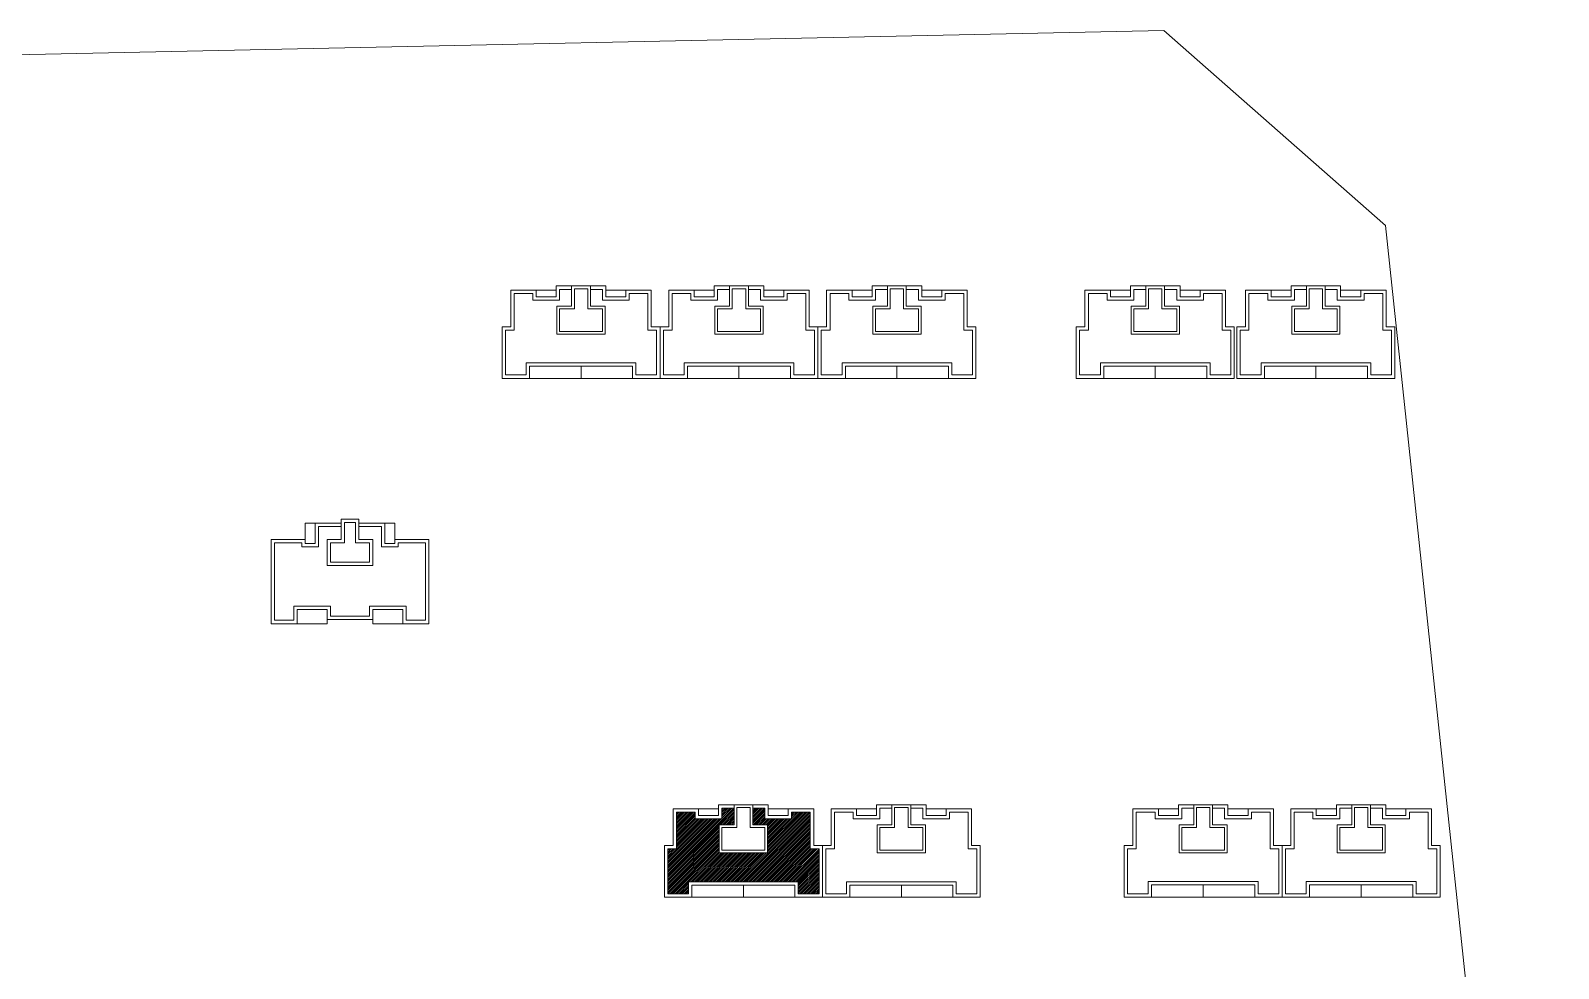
# Model space of a CAD drawing. Extents: x 195225 to 258225, y 4041 to 48538.
# Drawn here: x 201229 to 203512, y 8539 to 9940 of the extents above; entities that cross this region are included whole.
import ezdxf

# ---------------------------------------------------------------- set-up
doc = ezdxf.new("R2010")
doc.units = 0
doc.header["$LTSCALE"] = 1000
doc.header["$MEASUREMENT"] = 0
doc.layers.add('140', color=2, linetype='Continuous', lineweight=5)
doc.layers.add('s2', color=1, linetype='Continuous', lineweight=5)

msp = doc.modelspace()

# ---------------------------------------------------------------- hatches: boundary and pattern name
at = {"layer": 's2', "linetype": 'ByBlock'}
h = msp.add_hatch(dxfattribs=at)
h.set_pattern_fill('ANSI31', color=256, scale=1.2, style=0)
h.set_pattern_definition([(45, (164368.9379, 35638.4759), (-1.34703842, 1.34703842), [])])
h.paths.add_polyline_path([(202407.2, 8717.3), (202394.2, 8717.3), (202394.2, 8772.3), (202366.2, 8772.3), (202366.2, 8762.3), (202326.2, 8762.3), (202326.2, 8778.3), (202308.2, 8778.3), (202308.2, 8753.3), (202330.2, 8753.3), (202330.2, 8711.3), (202258.2, 8711.3), (202258.2, 8753.3), (202280.2, 8753.3), (202280.2, 8778.3), (202262.2, 8778.3), (202262.2, 8762.3), (202222.2, 8762.3), (202222.2, 8772.3), (202194.2, 8772.3), (202194.2, 8717.3), (202181.2, 8717.3), (202181.2, 8650.3), (202212.2, 8650.3), (202212.2, 8668.3), (202294.2, 8668.3), (202376.2, 8668.3), (202376.2, 8650.3), (202407.2, 8650.3)])

# ---------------------------------------------------------------- linework, layer by layer
at = {"layer": '140', "color": 7}
for p, q in [((202922.6, 9940.2), (198734.6, 9852.3)), ((203253.6, 9648.7), (202922.6, 9940.2)), ((203512, 7210.9), (203253.6, 9648.7)), ((201946.6, 9552.5), (201984.6, 9552.5)), ((201946.6, 9497.5), (201946.6, 9552.5)), ((201951.6, 9547.5), (201979.6, 9547.5)), ((201951.6, 9492.5), (201951.6, 9547.5)), ((201979.6, 9547.5), (201979.6, 9537.5)), ((201982.6, 9552.5), (201984.6, 9552.5)), ((201984.6, 9552.5), (202014.6, 9552.5)), ((201984.6, 9552.5), (201984.6, 9542.5)), ((201984.6, 9542.5), (202014.6, 9542.5)), ((202014.6, 9558.5), (202088.6, 9558.5)), ((202014.6, 9542.5), (202014.6, 9558.5)), ((202019.6, 9553.5), (202037.6, 9553.5)), ((202019.6, 9537.5), (202019.6, 9553.5)), ((202037.6, 9558.5), (202037.6, 9528.5)), ((202061.6, 9554.5), (202041.6, 9554.5)), ((202041.6, 9554.5), (202041.6, 9524.5)), ((202061.6, 9524.5), (202061.6, 9554.5)), ((202065.6, 9528.5), (202065.6, 9558.5)), ((202065.6, 9553.5), (202083.6, 9553.5)), ((202083.6, 9553.5), (202083.6, 9537.5)), ((202088.6, 9558.5), (202088.6, 9542.5)), ((202118.6, 9552.5), (202088.6, 9552.5)), ((202088.6, 9542.5), (202118.6, 9542.5)), ((202118.6, 9552.5), (202156.6, 9552.5)), ((202118.6, 9542.5), (202118.6, 9552.5)), ((202123.6, 9547.5), (202151.6, 9547.5)), ((202123.6, 9537.5), (202123.6, 9547.5)), ((202151.6, 9547.5), (202151.6, 9492.5)), ((202156.6, 9552.5), (202156.6, 9497.5)), ((202182.6, 9552.5), (202220.6, 9552.5)), ((202182.6, 9497.5), (202182.6, 9552.5)), ((202187.6, 9547.5), (202215.6, 9547.5)), ((202187.6, 9492.5), (202187.6, 9547.5)), ((202215.6, 9547.5), (202215.6, 9537.5)), ((202218.6, 9552.5), (202220.6, 9552.5)), ((202220.6, 9552.5), (202250.6, 9552.5)), ((202220.6, 9552.5), (202220.6, 9542.5)), ((202220.6, 9542.5), (202250.6, 9542.5)), ((202250.6, 9558.5), (202324.6, 9558.5)), ((202250.6, 9542.5), (202250.6, 9558.5)), ((202255.6, 9553.5), (202273.6, 9553.5)), ((202255.6, 9537.5), (202255.6, 9553.5)), ((202273.6, 9558.5), (202273.6, 9528.5)), ((202297.6, 9554.5), (202277.6, 9554.5)), ((202277.6, 9554.5), (202277.6, 9524.5)), ((202297.6, 9524.5), (202297.6, 9554.5)), ((202301.6, 9528.5), (202301.6, 9558.5)), ((202301.6, 9553.5), (202319.6, 9553.5)), ((202319.6, 9553.5), (202319.6, 9537.5)), ((202324.6, 9558.5), (202324.6, 9542.5)), ((202354.6, 9552.5), (202324.6, 9552.5)), ((202324.6, 9542.5), (202354.6, 9542.5)), ((202354.6, 9552.5), (202392.6, 9552.5)), ((202354.6, 9542.5), (202354.6, 9552.5)), ((202359.6, 9547.5), (202387.6, 9547.5)), ((202359.6, 9537.5), (202359.6, 9547.5)), ((202387.6, 9547.5), (202387.6, 9492.5)), ((202392.6, 9552.5), (202392.6, 9497.5)), ((202418.6, 9552.5), (202456.6, 9552.5)), ((202418.6, 9497.5), (202418.6, 9552.5)), ((202423.6, 9547.5), (202451.6, 9547.5)), ((202423.6, 9492.5), (202423.6, 9547.5)), ((202451.6, 9547.5), (202451.6, 9537.5)), ((202454.6, 9552.5), (202456.6, 9552.5)), ((202456.6, 9552.5), (202486.6, 9552.5)), ((202456.6, 9552.5), (202456.6, 9542.5)), ((202456.6, 9542.5), (202486.6, 9542.5)), ((202486.6, 9558.5), (202560.6, 9558.5)), ((202486.6, 9542.5), (202486.6, 9558.5)), ((202491.6, 9553.5), (202509.6, 9553.5)), ((202491.6, 9537.5), (202491.6, 9553.5)), ((202509.6, 9558.5), (202509.6, 9528.5)), ((202533.6, 9554.5), (202513.6, 9554.5)), ((202513.6, 9554.5), (202513.6, 9524.5)), ((202533.6, 9524.5), (202533.6, 9554.5)), ((202537.6, 9528.5), (202537.6, 9558.5)), ((202537.6, 9553.5), (202555.6, 9553.5)), ((202555.6, 9553.5), (202555.6, 9537.5)), ((202560.6, 9558.5), (202560.6, 9542.5)), ((202590.6, 9552.5), (202560.6, 9552.5)), ((202560.6, 9542.5), (202590.6, 9542.5)), ((202590.6, 9552.5), (202628.6, 9552.5)), ((202590.6, 9542.5), (202590.6, 9552.5)), ((202595.6, 9547.5), (202623.6, 9547.5)), ((202595.6, 9537.5), (202595.6, 9547.5)), ((202623.6, 9547.5), (202623.6, 9492.5)), ((202628.6, 9552.5), (202628.6, 9497.5)), ((202804.6, 9552.5), (202842.6, 9552.5)), ((202804.6, 9497.5), (202804.6, 9552.5)), ((202809.6, 9547.5), (202837.6, 9547.5)), ((202809.6, 9492.5), (202809.6, 9547.5)), ((202837.6, 9547.5), (202837.6, 9537.5)), ((202840.6, 9552.5), (202842.6, 9552.5)), ((202842.6, 9552.5), (202872.6, 9552.5)), ((202842.6, 9552.5), (202842.6, 9542.5)), ((202842.6, 9542.5), (202872.6, 9542.5)), ((202872.6, 9558.5), (202946.6, 9558.5)), ((202872.6, 9542.5), (202872.6, 9558.5)), ((202877.6, 9553.5), (202895.6, 9553.5)), ((202877.6, 9537.5), (202877.6, 9553.5)), ((202895.6, 9558.5), (202895.6, 9528.5)), ((202919.6, 9554.5), (202899.6, 9554.5)), ((202899.6, 9554.5), (202899.6, 9524.5)), ((202919.6, 9524.5), (202919.6, 9554.5)), ((202923.6, 9528.5), (202923.6, 9558.5)), ((202923.6, 9553.5), (202941.6, 9553.5)), ((202941.6, 9553.5), (202941.6, 9537.5)), ((202946.6, 9558.5), (202946.6, 9542.5)), ((202976.6, 9552.5), (202946.6, 9552.5)), ((202946.6, 9542.5), (202976.6, 9542.5)), ((202976.6, 9552.5), (203014.6, 9552.5)), ((202976.6, 9542.5), (202976.6, 9552.5)), ((202981.6, 9547.5), (203009.6, 9547.5)), ((202981.6, 9537.5), (202981.6, 9547.5)), ((203009.6, 9547.5), (203009.6, 9492.5)), ((203014.6, 9552.5), (203014.6, 9497.5)), ((203044.6, 9552.5), (203082.6, 9552.5)), ((203044.6, 9497.5), (203044.6, 9552.5)), ((203049.6, 9547.5), (203077.6, 9547.5)), ((203049.6, 9492.5), (203049.6, 9547.5)), ((203077.6, 9547.5), (203077.6, 9537.5)), ((203080.6, 9552.5), (203082.6, 9552.5)), ((203082.6, 9552.5), (203112.6, 9552.5)), ((203082.6, 9552.5), (203082.6, 9542.5)), ((203082.6, 9542.5), (203112.6, 9542.5)), ((203112.6, 9558.5), (203186.6, 9558.5)), ((203112.6, 9542.5), (203112.6, 9558.5)), ((203117.6, 9553.5), (203135.6, 9553.5)), ((203117.6, 9537.5), (203117.6, 9553.5)), ((203135.6, 9558.5), (203135.6, 9528.5)), ((203159.6, 9554.5), (203139.6, 9554.5)), ((203139.6, 9554.5), (203139.6, 9524.5)), ((203159.6, 9524.5), (203159.6, 9554.5)), ((203163.6, 9528.5), (203163.6, 9558.5)), ((203163.6, 9553.5), (203181.6, 9553.5)), ((203181.6, 9553.5), (203181.6, 9537.5)), ((203186.6, 9558.5), (203186.6, 9542.5)), ((203216.6, 9552.5), (203186.6, 9552.5)), ((203186.6, 9542.5), (203216.6, 9542.5)), ((203216.6, 9552.5), (203254.6, 9552.5)), ((203216.6, 9542.5), (203216.6, 9552.5)), ((203221.6, 9547.5), (203249.6, 9547.5)), ((203221.6, 9537.5), (203221.6, 9547.5)), ((203249.6, 9547.5), (203249.6, 9492.5)), ((203254.6, 9552.5), (203254.6, 9497.5)), ((201979.6, 9537.5), (202019.6, 9537.5)), ((202015.6, 9528.5), (202015.6, 9486.5)), ((202037.6, 9528.5), (202015.6, 9528.5)), ((202019.6, 9524.5), (202019.6, 9490.5)), ((202041.6, 9524.5), (202019.6, 9524.5)), ((202083.6, 9524.5), (202061.6, 9524.5)), ((202087.6, 9528.5), (202065.6, 9528.5)), ((202083.6, 9537.5), (202123.6, 9537.5)), ((202083.6, 9490.5), (202083.6, 9524.5)), ((202087.6, 9486.5), (202087.6, 9528.5)), ((202215.6, 9537.5), (202255.6, 9537.5)), ((202251.6, 9528.5), (202251.6, 9486.5)), ((202273.6, 9528.5), (202251.6, 9528.5)), ((202255.6, 9524.5), (202255.6, 9490.5)), ((202277.6, 9524.5), (202255.6, 9524.5)), ((202319.6, 9524.5), (202297.6, 9524.5)), ((202323.6, 9528.5), (202301.6, 9528.5)), ((202319.6, 9537.5), (202359.6, 9537.5)), ((202319.6, 9490.5), (202319.6, 9524.5)), ((202323.6, 9486.5), (202323.6, 9528.5)), ((202451.6, 9537.5), (202491.6, 9537.5)), ((202487.6, 9528.5), (202487.6, 9486.5)), ((202509.6, 9528.5), (202487.6, 9528.5)), ((202491.6, 9524.5), (202491.6, 9490.5)), ((202513.6, 9524.5), (202491.6, 9524.5)), ((202555.6, 9524.5), (202533.6, 9524.5)), ((202559.6, 9528.5), (202537.6, 9528.5)), ((202555.6, 9537.5), (202595.6, 9537.5)), ((202555.6, 9490.5), (202555.6, 9524.5)), ((202559.6, 9486.5), (202559.6, 9528.5)), ((202837.6, 9537.5), (202877.6, 9537.5)), ((202873.6, 9528.5), (202873.6, 9486.5)), ((202895.6, 9528.5), (202873.6, 9528.5)), ((202877.6, 9524.5), (202877.6, 9490.5)), ((202899.6, 9524.5), (202877.6, 9524.5)), ((202941.6, 9524.5), (202919.6, 9524.5)), ((202945.6, 9528.5), (202923.6, 9528.5)), ((202941.6, 9537.5), (202981.6, 9537.5)), ((202941.6, 9490.5), (202941.6, 9524.5)), ((202945.6, 9486.5), (202945.6, 9528.5)), ((203077.6, 9537.5), (203117.6, 9537.5)), ((203113.6, 9528.5), (203113.6, 9486.5)), ((203135.6, 9528.5), (203113.6, 9528.5)), ((203117.6, 9524.5), (203117.6, 9490.5)), ((203139.6, 9524.5), (203117.6, 9524.5)), ((203181.6, 9524.5), (203159.6, 9524.5)), ((203185.6, 9528.5), (203163.6, 9528.5)), ((203181.6, 9537.5), (203221.6, 9537.5)), ((203181.6, 9490.5), (203181.6, 9524.5)), ((203185.6, 9486.5), (203185.6, 9528.5)), ((201933.6, 9497.5), (201946.6, 9497.5)), ((201933.6, 9420.5), (201933.6, 9497.5)), ((202156.6, 9497.5), (202169.6, 9497.5)), ((202169.6, 9497.5), (202169.6, 9420.5)), ((202169.6, 9497.5), (202182.6, 9497.5)), ((202169.6, 9420.5), (202169.6, 9497.5)), ((202392.6, 9497.5), (202405.6, 9497.5)), ((202405.6, 9497.5), (202405.6, 9420.5)), ((202405.6, 9497.5), (202418.6, 9497.5)), ((202405.6, 9420.5), (202405.6, 9497.5)), ((202628.6, 9497.5), (202641.6, 9497.5)), ((202641.6, 9497.5), (202641.6, 9420.5)), ((202791.6, 9497.5), (202804.6, 9497.5)), ((202791.6, 9420.5), (202791.6, 9497.5)), ((203014.6, 9497.5), (203027.6, 9497.5)), ((203027.6, 9497.5), (203027.6, 9420.5)), ((203031.6, 9497.5), (203044.6, 9497.5)), ((203031.6, 9420.5), (203031.6, 9497.5)), ((203254.6, 9497.5), (203267.6, 9497.5)), ((203267.6, 9497.5), (203267.6, 9420.5)), ((201938.6, 9492.5), (201951.6, 9492.5)), ((201938.6, 9425.5), (201938.6, 9492.5)), ((202015.6, 9487.5), (202015.6, 9486.5)), ((202015.6, 9486.5), (202087.6, 9486.5)), ((202019.6, 9490.5), (202083.6, 9490.5)), ((202086.6, 9486.5), (202087.6, 9486.5)), ((202151.6, 9492.5), (202164.6, 9492.5)), ((202164.6, 9492.5), (202164.6, 9425.5)), ((202174.6, 9492.5), (202187.6, 9492.5)), ((202174.6, 9425.5), (202174.6, 9492.5)), ((202251.6, 9487.5), (202251.6, 9486.5)), ((202251.6, 9486.5), (202323.6, 9486.5)), ((202255.6, 9490.5), (202319.6, 9490.5)), ((202322.6, 9486.5), (202323.6, 9486.5)), ((202387.6, 9492.5), (202400.6, 9492.5)), ((202400.6, 9492.5), (202400.6, 9425.5)), ((202410.6, 9492.5), (202423.6, 9492.5)), ((202410.6, 9425.5), (202410.6, 9492.5)), ((202487.6, 9487.5), (202487.6, 9486.5)), ((202487.6, 9486.5), (202559.6, 9486.5)), ((202491.6, 9490.5), (202555.6, 9490.5)), ((202558.6, 9486.5), (202559.6, 9486.5)), ((202623.6, 9492.5), (202636.6, 9492.5)), ((202636.6, 9492.5), (202636.6, 9425.5)), ((202796.6, 9492.5), (202809.6, 9492.5)), ((202796.6, 9425.5), (202796.6, 9492.5)), ((202873.6, 9487.5), (202873.6, 9486.5)), ((202873.6, 9486.5), (202945.6, 9486.5)), ((202877.6, 9490.5), (202941.6, 9490.5)), ((202944.6, 9486.5), (202945.6, 9486.5)), ((203009.6, 9492.5), (203022.6, 9492.5)), ((203022.6, 9492.5), (203022.6, 9425.5)), ((203036.6, 9492.5), (203049.6, 9492.5)), ((203036.6, 9425.5), (203036.6, 9492.5)), ((203113.6, 9487.5), (203113.6, 9486.5)), ((203113.6, 9486.5), (203185.6, 9486.5)), ((203117.6, 9490.5), (203181.6, 9490.5)), ((203184.6, 9486.5), (203185.6, 9486.5)), ((203249.6, 9492.5), (203262.6, 9492.5)), ((203262.6, 9492.5), (203262.6, 9425.5)), ((201969.6, 9443.5), (201969.6, 9425.5)), ((202051.6, 9443.5), (201969.6, 9443.5)), ((201974.6, 9438.5), (201974.6, 9420.5)), ((202051.6, 9438.5), (201974.6, 9438.5)), ((202133.6, 9443.5), (202051.6, 9443.5)), ((202128.6, 9438.5), (202051.6, 9438.5)), ((202051.6, 9438.5), (202051.6, 9420.5)), ((202128.6, 9420.5), (202128.6, 9438.5)), ((202133.6, 9425.5), (202133.6, 9443.5)), ((202205.6, 9443.5), (202205.6, 9425.5)), ((202287.6, 9443.5), (202205.6, 9443.5)), ((202210.6, 9438.5), (202210.6, 9420.5)), ((202287.6, 9438.5), (202210.6, 9438.5)), ((202369.6, 9443.5), (202287.6, 9443.5)), ((202364.6, 9438.5), (202287.6, 9438.5)), ((202287.6, 9438.5), (202287.6, 9420.5)), ((202364.6, 9420.5), (202364.6, 9438.5)), ((202369.6, 9425.5), (202369.6, 9443.5)), ((202441.6, 9443.5), (202441.6, 9425.5)), ((202523.6, 9443.5), (202441.6, 9443.5)), ((202446.6, 9438.5), (202446.6, 9420.5)), ((202523.6, 9438.5), (202446.6, 9438.5)), ((202605.6, 9443.5), (202523.6, 9443.5)), ((202600.6, 9438.5), (202523.6, 9438.5)), ((202523.6, 9438.5), (202523.6, 9420.5)), ((202600.6, 9420.5), (202600.6, 9438.5)), ((202605.6, 9425.5), (202605.6, 9443.5)), ((202827.6, 9443.5), (202827.6, 9425.5)), ((202909.6, 9443.5), (202827.6, 9443.5)), ((202832.6, 9438.5), (202832.6, 9420.5)), ((202909.6, 9438.5), (202832.6, 9438.5)), ((202991.6, 9443.5), (202909.6, 9443.5)), ((202986.6, 9438.5), (202909.6, 9438.5)), ((202909.6, 9438.5), (202909.6, 9420.5)), ((202986.6, 9420.5), (202986.6, 9438.5)), ((202991.6, 9425.5), (202991.6, 9443.5)), ((203067.6, 9443.5), (203067.6, 9425.5)), ((203149.6, 9443.5), (203067.6, 9443.5)), ((203072.6, 9438.5), (203072.6, 9420.5)), ((203149.6, 9438.5), (203072.6, 9438.5)), ((203231.6, 9443.5), (203149.6, 9443.5)), ((203226.6, 9438.5), (203149.6, 9438.5)), ((203149.6, 9438.5), (203149.6, 9420.5)), ((203226.6, 9420.5), (203226.6, 9438.5)), ((203231.6, 9425.5), (203231.6, 9443.5)), ((201974.6, 9420.5), (201933.6, 9420.5)), ((201969.6, 9425.5), (201938.6, 9425.5)), ((202051.6, 9420.5), (201974.6, 9420.5)), ((202051.6, 9420.5), (202128.6, 9420.5)), ((202169.6, 9420.5), (202128.6, 9420.5)), ((202164.6, 9425.5), (202133.6, 9425.5)), ((202210.6, 9420.5), (202169.6, 9420.5)), ((202205.6, 9425.5), (202174.6, 9425.5)), ((202287.6, 9420.5), (202210.6, 9420.5)), ((202287.6, 9420.5), (202364.6, 9420.5)), ((202405.6, 9420.5), (202364.6, 9420.5)), ((202400.6, 9425.5), (202369.6, 9425.5)), ((202446.6, 9420.5), (202405.6, 9420.5)), ((202441.6, 9425.5), (202410.6, 9425.5)), ((202523.6, 9420.5), (202446.6, 9420.5)), ((202523.6, 9420.5), (202600.6, 9420.5)), ((202641.6, 9420.5), (202600.6, 9420.5)), ((202636.6, 9425.5), (202605.6, 9425.5)), ((202832.6, 9420.5), (202791.6, 9420.5)), ((202827.6, 9425.5), (202796.6, 9425.5)), ((202909.6, 9420.5), (202832.6, 9420.5)), ((202909.6, 9420.5), (202986.6, 9420.5)), ((203027.6, 9420.5), (202986.6, 9420.5)), ((203022.6, 9425.5), (202991.6, 9425.5)), ((203072.6, 9420.5), (203031.6, 9420.5)), ((203067.6, 9425.5), (203036.6, 9425.5)), ((203149.6, 9420.5), (203072.6, 9420.5)), ((203149.6, 9420.5), (203226.6, 9420.5)), ((203267.6, 9420.5), (203226.6, 9420.5)), ((203262.6, 9425.5), (203231.6, 9425.5)), ((201639.4, 9203.9), (201654.4, 9203.9)), ((201639.4, 9179.9), (201639.4, 9203.9)), ((201654.4, 9203.9), (201654.4, 9173.9)), ((201693.4, 9203.9), (201654.4, 9203.9)), ((201693.4, 9209.9), (201693.4, 9203.9)), ((201719.4, 9209.9), (201693.4, 9209.9)), ((201693.4, 9203.9), (201693.4, 9179.9)), ((201698.4, 9204.9), (201698.4, 9203.9)), ((201714.4, 9204.9), (201698.4, 9204.9)), ((201698.4, 9203.9), (201698.4, 9174.9)), ((201714.4, 9174.9), (201714.4, 9204.9)), ((201719.4, 9203.9), (201719.4, 9209.9)), ((201719.4, 9179.9), (201719.4, 9209.9)), ((201758.4, 9203.9), (201719.4, 9203.9)), ((201773.4, 9203.9), (201758.4, 9203.9)), ((201758.4, 9173.9), (201758.4, 9203.9)), ((201773.4, 9179.9), (201773.4, 9203.9)), ((201588.4, 9179.9), (201588.4, 9053.9)), ((201621.4, 9179.9), (201588.4, 9179.9)), ((201639.4, 9179.9), (201621.4, 9179.9)), ((201639.4, 9173.9), (201639.4, 9179.9)), ((201659.4, 9198.9), (201659.4, 9168.9)), ((201693.4, 9198.9), (201659.4, 9198.9)), ((201672.4, 9179.9), (201672.4, 9140.9)), ((201693.4, 9179.9), (201672.4, 9179.9)), ((201753.4, 9198.9), (201719.4, 9198.9)), ((201740.4, 9179.9), (201719.4, 9179.9)), ((201740.4, 9140.9), (201740.4, 9179.9)), ((201753.4, 9168.9), (201753.4, 9198.9)), ((201773.4, 9179.9), (201773.4, 9173.9)), ((201791.4, 9179.9), (201773.4, 9179.9)), ((201824.4, 9179.9), (201791.4, 9179.9)), ((201824.4, 9053.9), (201824.4, 9179.9)), ((201593.4, 9174.9), (201593.4, 9058.9)), ((201621.4, 9174.9), (201593.4, 9174.9)), ((201634.4, 9174.9), (201621.4, 9174.9)), ((201634.4, 9168.9), (201634.4, 9174.9)), ((201659.4, 9168.9), (201634.4, 9168.9)), ((201654.4, 9173.9), (201639.4, 9173.9)), ((201677.4, 9174.9), (201677.4, 9145.9)), ((201698.4, 9174.9), (201677.4, 9174.9)), ((201735.4, 9174.9), (201714.4, 9174.9)), ((201735.4, 9145.9), (201735.4, 9174.9)), ((201778.4, 9168.9), (201753.4, 9168.9)), ((201773.4, 9173.9), (201758.4, 9173.9)), ((201778.4, 9174.9), (201778.4, 9168.9)), ((201791.4, 9174.9), (201778.4, 9174.9)), ((201819.4, 9174.9), (201791.4, 9174.9)), ((201819.4, 9058.9), (201819.4, 9174.9)), ((201672.4, 9140.9), (201740.4, 9140.9)), ((201677.4, 9145.9), (201735.4, 9145.9)), ((201622.4, 9079.9), (201677.4, 9079.9)), ((201622.4, 9058.9), (201622.4, 9079.9)), ((201627.4, 9074.9), (201672.4, 9074.9)), ((201627.4, 9053.9), (201627.4, 9074.9)), ((201672.4, 9074.9), (201672.4, 9059.9)), ((201677.4, 9079.9), (201677.4, 9064.9)), ((201677.4, 9064.9), (201706.4, 9064.9)), ((201706.4, 9064.9), (201735.4, 9064.9)), ((201735.4, 9079.9), (201790.4, 9079.9)), ((201735.4, 9064.9), (201735.4, 9079.9)), ((201740.4, 9074.9), (201785.4, 9074.9)), ((201740.4, 9059.9), (201740.4, 9074.9)), ((201785.4, 9074.9), (201785.4, 9053.9)), ((201790.4, 9079.9), (201790.4, 9058.9)), ((201588.4, 9053.9), (201627.4, 9053.9)), ((201593.4, 9058.9), (201622.4, 9058.9)), ((201627.4, 9053.9), (201672.4, 9053.9)), ((201672.4, 9053.9), (201672.4, 9059.9)), ((201672.4, 9059.9), (201706.4, 9059.9)), ((201706.4, 9059.9), (201740.4, 9059.9)), ((201740.4, 9053.9), (201740.4, 9059.9)), ((201785.4, 9053.9), (201740.4, 9053.9)), ((201785.4, 9053.9), (201824.4, 9053.9)), ((201790.4, 9058.9), (201819.4, 9058.9)), ((202189.2, 8777.3), (202227.2, 8777.3)), ((202189.2, 8722.3), (202189.2, 8777.3)), ((202194.2, 8772.3), (202222.2, 8772.3)), ((202194.2, 8717.3), (202194.2, 8772.3)), ((202222.2, 8772.3), (202222.2, 8762.3)), ((202225.2, 8777.3), (202227.2, 8777.3)), ((202227.2, 8777.3), (202257.2, 8777.3)), ((202227.2, 8777.3), (202227.2, 8767.3)), ((202227.2, 8767.3), (202257.2, 8767.3)), ((202257.2, 8783.3), (202331.2, 8783.3)), ((202257.2, 8767.3), (202257.2, 8783.3)), ((202262.2, 8778.3), (202280.2, 8778.3)), ((202262.2, 8762.3), (202262.2, 8778.3)), ((202280.2, 8783.3), (202280.2, 8753.3)), ((202304.2, 8779.3), (202284.2, 8779.3)), ((202284.2, 8779.3), (202284.2, 8749.3)), ((202304.2, 8749.3), (202304.2, 8779.3)), ((202308.2, 8753.3), (202308.2, 8783.3)), ((202308.2, 8778.3), (202326.2, 8778.3)), ((202326.2, 8778.3), (202326.2, 8762.3)), ((202331.2, 8783.3), (202331.2, 8767.3)), ((202361.2, 8777.3), (202331.2, 8777.3)), ((202331.2, 8767.3), (202361.2, 8767.3)), ((202361.2, 8777.3), (202399.2, 8777.3)), ((202361.2, 8767.3), (202361.2, 8777.3)), ((202366.2, 8772.3), (202394.2, 8772.3)), ((202366.2, 8762.3), (202366.2, 8772.3)), ((202394.2, 8772.3), (202394.2, 8717.3)), ((202399.2, 8777.3), (202399.2, 8722.3)), ((202425.2, 8777.3), (202463.2, 8777.3)), ((202425.2, 8722.3), (202425.2, 8777.3)), ((202430.2, 8772.3), (202458.2, 8772.3)), ((202430.2, 8717.3), (202430.2, 8772.3)), ((202458.2, 8772.3), (202458.2, 8762.3)), ((202461.2, 8777.3), (202463.2, 8777.3)), ((202463.2, 8777.3), (202493.2, 8777.3)), ((202463.2, 8777.3), (202463.2, 8767.3)), ((202463.2, 8767.3), (202493.2, 8767.3)), ((202493.2, 8783.3), (202567.2, 8783.3)), ((202493.2, 8767.3), (202493.2, 8783.3)), ((202498.2, 8778.3), (202516.2, 8778.3)), ((202498.2, 8762.3), (202498.2, 8778.3)), ((202516.2, 8783.3), (202516.2, 8753.3)), ((202540.2, 8779.3), (202520.2, 8779.3)), ((202520.2, 8779.3), (202520.2, 8749.3)), ((202540.2, 8749.3), (202540.2, 8779.3)), ((202544.2, 8753.3), (202544.2, 8783.3)), ((202544.2, 8778.3), (202562.2, 8778.3)), ((202562.2, 8778.3), (202562.2, 8762.3)), ((202567.2, 8783.3), (202567.2, 8767.3)), ((202597.2, 8777.3), (202567.2, 8777.3)), ((202567.2, 8767.3), (202597.2, 8767.3)), ((202597.2, 8777.3), (202635.2, 8777.3)), ((202597.2, 8767.3), (202597.2, 8777.3)), ((202602.2, 8772.3), (202630.2, 8772.3)), ((202602.2, 8762.3), (202602.2, 8772.3)), ((202630.2, 8772.3), (202630.2, 8717.3)), ((202635.2, 8777.3), (202635.2, 8722.3)), ((202876.2, 8777.4), (202914.2, 8777.4)), ((202876.2, 8722.4), (202876.2, 8777.4)), ((202881.2, 8772.4), (202909.2, 8772.4)), ((202881.2, 8717.4), (202881.2, 8772.4)), ((202909.2, 8772.4), (202909.2, 8762.4)), ((202912.2, 8777.4), (202914.2, 8777.4)), ((202914.2, 8777.4), (202944.2, 8777.4)), ((202914.2, 8777.4), (202914.2, 8767.4)), ((202914.2, 8767.4), (202944.2, 8767.4)), ((202944.2, 8783.4), (203018.2, 8783.4)), ((202944.2, 8767.4), (202944.2, 8783.4)), ((202949.2, 8778.4), (202967.2, 8778.4)), ((202949.2, 8762.4), (202949.2, 8778.4)), ((202967.2, 8783.4), (202967.2, 8753.4)), ((202991.2, 8779.4), (202971.2, 8779.4)), ((202971.2, 8779.4), (202971.2, 8749.4)), ((202991.2, 8749.4), (202991.2, 8779.4)), ((202995.2, 8753.4), (202995.2, 8783.4)), ((202995.2, 8778.4), (203013.2, 8778.4)), ((203013.2, 8778.4), (203013.2, 8762.4)), ((203018.2, 8783.4), (203018.2, 8767.4)), ((203048.2, 8777.4), (203018.2, 8777.4)), ((203018.2, 8767.4), (203048.2, 8767.4)), ((203048.2, 8777.4), (203086.2, 8777.4)), ((203048.2, 8767.4), (203048.2, 8777.4)), ((203053.2, 8772.4), (203081.2, 8772.4)), ((203053.2, 8762.4), (203053.2, 8772.4)), ((203081.2, 8772.4), (203081.2, 8717.4)), ((203086.2, 8777.4), (203086.2, 8722.4)), ((203112.2, 8777.4), (203150.2, 8777.4)), ((203112.2, 8722.4), (203112.2, 8777.4)), ((203117.2, 8772.4), (203145.2, 8772.4)), ((203117.2, 8717.4), (203117.2, 8772.4)), ((203145.2, 8772.4), (203145.2, 8762.4)), ((203148.2, 8777.4), (203150.2, 8777.4)), ((203150.2, 8777.4), (203180.2, 8777.4)), ((203150.2, 8777.4), (203150.2, 8767.4)), ((203150.2, 8767.4), (203180.2, 8767.4)), ((203180.2, 8783.4), (203254.2, 8783.4)), ((203180.2, 8767.4), (203180.2, 8783.4)), ((203185.2, 8778.4), (203203.2, 8778.4)), ((203185.2, 8762.4), (203185.2, 8778.4)), ((203203.2, 8783.4), (203203.2, 8753.4)), ((203227.2, 8779.4), (203207.2, 8779.4)), ((203207.2, 8779.4), (203207.2, 8749.4)), ((203227.2, 8749.4), (203227.2, 8779.4)), ((203231.2, 8753.4), (203231.2, 8783.4)), ((203231.2, 8778.4), (203249.2, 8778.4)), ((203249.2, 8778.4), (203249.2, 8762.4)), ((203254.2, 8783.4), (203254.2, 8767.4)), ((203284.2, 8777.4), (203254.2, 8777.4)), ((203254.2, 8767.4), (203284.2, 8767.4)), ((203284.2, 8777.4), (203322.2, 8777.4)), ((203284.2, 8767.4), (203284.2, 8777.4)), ((203289.2, 8772.4), (203317.2, 8772.4)), ((203289.2, 8762.4), (203289.2, 8772.4)), ((203317.2, 8772.4), (203317.2, 8717.4)), ((203322.2, 8777.4), (203322.2, 8722.4)), ((202222.2, 8762.3), (202262.2, 8762.3)), ((202258.2, 8753.3), (202258.2, 8711.3)), ((202280.2, 8753.3), (202258.2, 8753.3)), ((202262.2, 8749.3), (202262.2, 8715.3)), ((202284.2, 8749.3), (202262.2, 8749.3)), ((202326.2, 8749.3), (202304.2, 8749.3)), ((202330.2, 8753.3), (202308.2, 8753.3)), ((202326.2, 8762.3), (202366.2, 8762.3)), ((202326.2, 8715.3), (202326.2, 8749.3)), ((202330.2, 8711.3), (202330.2, 8753.3)), ((202458.2, 8762.3), (202498.2, 8762.3)), ((202494.2, 8753.3), (202494.2, 8711.3)), ((202516.2, 8753.3), (202494.2, 8753.3)), ((202498.2, 8749.3), (202498.2, 8715.3)), ((202520.2, 8749.3), (202498.2, 8749.3)), ((202562.2, 8749.3), (202540.2, 8749.3)), ((202566.2, 8753.3), (202544.2, 8753.3)), ((202562.2, 8762.3), (202602.2, 8762.3)), ((202562.2, 8715.3), (202562.2, 8749.3)), ((202566.2, 8711.3), (202566.2, 8753.3)), ((202909.2, 8762.4), (202949.2, 8762.4)), ((202945.2, 8753.4), (202945.2, 8711.4)), ((202967.2, 8753.4), (202945.2, 8753.4)), ((202949.2, 8749.4), (202949.2, 8715.4)), ((202971.2, 8749.4), (202949.2, 8749.4)), ((203013.2, 8749.4), (202991.2, 8749.4)), ((203017.2, 8753.4), (202995.2, 8753.4)), ((203013.2, 8762.4), (203053.2, 8762.4)), ((203013.2, 8715.4), (203013.2, 8749.4)), ((203017.2, 8711.4), (203017.2, 8753.4)), ((203145.2, 8762.4), (203185.2, 8762.4)), ((203181.2, 8753.4), (203181.2, 8711.4)), ((203203.2, 8753.4), (203181.2, 8753.4)), ((203185.2, 8749.4), (203185.2, 8715.4)), ((203207.2, 8749.4), (203185.2, 8749.4)), ((203249.2, 8749.4), (203227.2, 8749.4)), ((203253.2, 8753.4), (203231.2, 8753.4)), ((203249.2, 8762.4), (203289.2, 8762.4)), ((203249.2, 8715.4), (203249.2, 8749.4)), ((203253.2, 8711.4), (203253.2, 8753.4)), ((202176.2, 8722.3), (202189.2, 8722.3)), ((202176.2, 8645.3), (202176.2, 8722.3)), ((202399.2, 8722.3), (202412.2, 8722.3)), ((202412.2, 8722.3), (202412.2, 8645.3)), ((202412.2, 8722.3), (202425.2, 8722.3)), ((202412.2, 8645.3), (202412.2, 8722.3)), ((202635.2, 8722.3), (202648.2, 8722.3)), ((202648.2, 8722.3), (202648.2, 8645.3)), ((202863.2, 8722.4), (202876.2, 8722.4)), ((202863.2, 8645.4), (202863.2, 8722.4)), ((203086.2, 8722.4), (203099.2, 8722.4)), ((203099.2, 8722.4), (203099.2, 8645.4)), ((203099.2, 8722.4), (203112.2, 8722.4)), ((203099.2, 8645.4), (203099.2, 8722.4)), ((203322.2, 8722.4), (203335.2, 8722.4)), ((203335.2, 8722.4), (203335.2, 8645.4)), ((202181.2, 8717.3), (202194.2, 8717.3)), ((202181.2, 8650.3), (202181.2, 8717.3)), ((202258.2, 8712.3), (202258.2, 8711.3)), ((202258.2, 8711.3), (202330.2, 8711.3)), ((202262.2, 8715.3), (202326.2, 8715.3)), ((202329.2, 8711.3), (202330.2, 8711.3)), ((202394.2, 8717.3), (202407.2, 8717.3)), ((202407.2, 8717.3), (202407.2, 8650.3)), ((202417.2, 8717.3), (202430.2, 8717.3)), ((202417.2, 8650.3), (202417.2, 8717.3)), ((202494.2, 8712.3), (202494.2, 8711.3)), ((202494.2, 8711.3), (202566.2, 8711.3)), ((202498.2, 8715.3), (202562.2, 8715.3)), ((202565.2, 8711.3), (202566.2, 8711.3)), ((202630.2, 8717.3), (202643.2, 8717.3)), ((202643.2, 8717.3), (202643.2, 8650.3)), ((202868.2, 8717.4), (202881.2, 8717.4)), ((202868.2, 8650.4), (202868.2, 8717.4)), ((202945.2, 8712.4), (202945.2, 8711.4)), ((202945.2, 8711.4), (203017.2, 8711.4)), ((202949.2, 8715.4), (203013.2, 8715.4)), ((203016.2, 8711.4), (203017.2, 8711.4)), ((203081.2, 8717.4), (203094.2, 8717.4)), ((203094.2, 8717.4), (203094.2, 8650.4)), ((203104.2, 8717.4), (203117.2, 8717.4)), ((203104.2, 8650.4), (203104.2, 8717.4)), ((203181.2, 8712.4), (203181.2, 8711.4)), ((203181.2, 8711.4), (203253.2, 8711.4)), ((203185.2, 8715.4), (203249.2, 8715.4)), ((203252.2, 8711.4), (203253.2, 8711.4)), ((203317.2, 8717.4), (203330.2, 8717.4)), ((203330.2, 8717.4), (203330.2, 8650.4)), ((202212.2, 8668.3), (202212.2, 8650.3)), ((202294.2, 8668.3), (202212.2, 8668.3)), ((202217.2, 8663.3), (202217.2, 8645.3)), ((202294.2, 8663.3), (202217.2, 8663.3)), ((202376.2, 8668.3), (202294.2, 8668.3)), ((202371.2, 8663.3), (202294.2, 8663.3)), ((202294.2, 8663.3), (202294.2, 8645.3)), ((202371.2, 8645.3), (202371.2, 8663.3)), ((202376.2, 8650.3), (202376.2, 8668.3)), ((202448.2, 8668.3), (202448.2, 8650.3)), ((202530.2, 8668.3), (202448.2, 8668.3)), ((202453.2, 8663.3), (202453.2, 8645.3)), ((202530.2, 8663.3), (202453.2, 8663.3)), ((202612.2, 8668.3), (202530.2, 8668.3)), ((202607.2, 8663.3), (202530.2, 8663.3)), ((202530.2, 8663.3), (202530.2, 8645.3)), ((202607.2, 8645.3), (202607.2, 8663.3)), ((202612.2, 8650.3), (202612.2, 8668.3)), ((202899.2, 8668.4), (202899.2, 8650.4)), ((202981.2, 8668.4), (202899.2, 8668.4)), ((202904.2, 8663.4), (202904.2, 8645.4)), ((202981.2, 8663.4), (202904.2, 8663.4)), ((203063.2, 8668.4), (202981.2, 8668.4)), ((203058.2, 8663.4), (202981.2, 8663.4)), ((202981.2, 8663.4), (202981.2, 8645.4)), ((203058.2, 8645.4), (203058.2, 8663.4)), ((203063.2, 8650.4), (203063.2, 8668.4)), ((203135.2, 8668.4), (203135.2, 8650.4)), ((203217.2, 8668.4), (203135.2, 8668.4)), ((203140.2, 8663.4), (203140.2, 8645.4)), ((203217.2, 8663.4), (203140.2, 8663.4)), ((203299.2, 8668.4), (203217.2, 8668.4)), ((203294.2, 8663.4), (203217.2, 8663.4)), ((203217.2, 8663.4), (203217.2, 8645.4)), ((203294.2, 8645.4), (203294.2, 8663.4)), ((203299.2, 8650.4), (203299.2, 8668.4)), ((202217.2, 8645.3), (202176.2, 8645.3)), ((202212.2, 8650.3), (202181.2, 8650.3)), ((202294.2, 8645.3), (202217.2, 8645.3)), ((202294.2, 8645.3), (202371.2, 8645.3)), ((202412.2, 8645.3), (202371.2, 8645.3)), ((202407.2, 8650.3), (202376.2, 8650.3)), ((202453.2, 8645.3), (202412.2, 8645.3)), ((202448.2, 8650.3), (202417.2, 8650.3)), ((202530.2, 8645.3), (202453.2, 8645.3)), ((202530.2, 8645.3), (202607.2, 8645.3)), ((202648.2, 8645.3), (202607.2, 8645.3)), ((202643.2, 8650.3), (202612.2, 8650.3)), ((202904.2, 8645.4), (202863.2, 8645.4)), ((202899.2, 8650.4), (202868.2, 8650.4)), ((202981.2, 8645.4), (202904.2, 8645.4)), ((202981.2, 8645.4), (203058.2, 8645.4)), ((203099.2, 8645.4), (203058.2, 8645.4)), ((203094.2, 8650.4), (203063.2, 8650.4)), ((203140.2, 8645.4), (203099.2, 8645.4)), ((203135.2, 8650.4), (203104.2, 8650.4)), ((203217.2, 8645.4), (203140.2, 8645.4)), ((203217.2, 8645.4), (203294.2, 8645.4)), ((203335.2, 8645.4), (203294.2, 8645.4)), ((203330.2, 8650.4), (203299.2, 8650.4))]:
    msp.add_line(p, q, dxfattribs=at)

doc.saveas('drawing.dxf')
